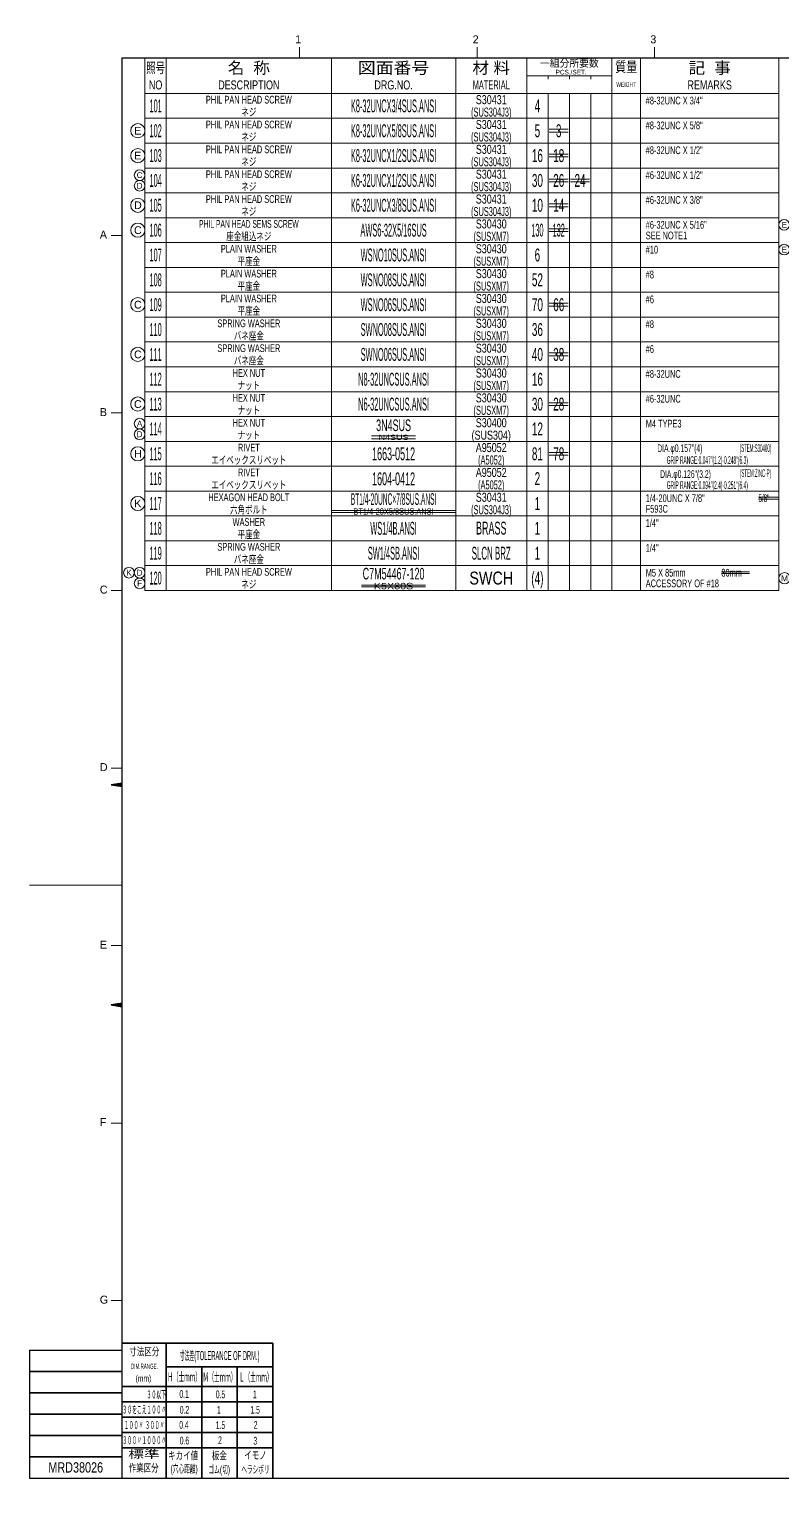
# Model space of a CAD drawing. Header units: millimetres. Extents: x 7 to 587, y 2 to 418.
# Drawn here: x 7 to 219, y 2 to 418 of the extents above; entities that cross this region are included whole.
import ezdxf
from ezdxf.enums import TextEntityAlignment as Align

# ---------------------------------------------------------------- set-up
doc = ezdxf.new("R2010")
doc.units = ezdxf.units.MM
for name, color, linetype in [('GR1_05', 7, 'Continuous'), ('図面枠C7M', 7, 'Continuous'), ('表題、部品表_01', 7, 'Continuous'), ('表題、部品表_02', 7, 'Continuous'), ('表題、部品表_03', 7, 'Continuous')]:
    doc.layers.add(name, color=color, linetype=linetype)
doc.styles.add('HG丸ｺﾞｼｯｸM-PRO', font='')
doc.styles.get('HG丸ｺﾞｼｯｸM-PRO').set_extended_font_data('HG丸ｺﾞｼｯｸM-PRO')

# ---------------------------------------------------------------- blocks, each defined once
blk = doc.blocks.new('BLKF024')
at = {"layer": '図面枠C7M', "color": 3, "linetype": 'Continuous', "lineweight": 35}
for p, q in [((30.067393, 143.236108), (30.09438, 143.263095)), ((30.188706, 143.216), (30.264271, 143.291564)), ((30.310019, 143.195891), (30.434161, 143.320033)), ((30.431331, 143.175782), (30.604052, 143.348503)), ((30.552644, 143.155673), (30.773942, 143.376972)), ((30.673956, 143.135565), (30.943833, 143.405441)), ((30.795269, 143.115456), (31.113723, 143.43391)), ((30.916582, 143.095347), (31.283614, 143.462379)), ((31.037894, 143.075238), (31.453504, 143.490848)), ((31.159207, 143.05513), (31.623395, 143.519317)), ((31.280519, 143.035021), (31.793285, 143.547787)), ((31.401832, 143.014912), (31.963176, 143.576256)), ((31.523145, 142.994803), (32.133066, 143.604725)), ((31.644457, 142.974695), (32.302957, 143.633194)), ((31.76577, 142.954586), (32.472847, 143.661663)), ((31.887082, 142.934477), (32.642738, 143.690132)), ((32.008395, 142.914368), (32.812628, 143.718601)), ((32.129708, 142.894259), (32.982519, 143.747071)), ((32.25102, 142.874151), (33, 143.62313)), ((32.372333, 142.854042), (33, 143.481709)), ((32.493645, 142.833933), (33, 143.340288)), ((32.614958, 142.813824), (33, 143.198866)), ((32.736271, 142.793716), (33, 143.057445)), ((32.857583, 142.773607), (33, 142.916024)), ((32.978896, 142.753498), (33, 142.774602))]:
    blk.add_line(p, q, dxfattribs=at)
blk = doc.blocks.new('BLKF025')
at = {"layer": '図面枠C7M', "color": 3, "linetype": 'Continuous', "lineweight": 35}
for p, q in [((30.067393, 205.236108), (30.09438, 205.263095)), ((30.188706, 205.216), (30.264271, 205.291564)), ((30.310019, 205.195891), (30.434161, 205.320033)), ((30.431331, 205.175782), (30.604052, 205.348503)), ((30.552644, 205.155673), (30.773942, 205.376972)), ((30.673956, 205.135565), (30.943833, 205.405441)), ((30.795269, 205.115456), (31.113723, 205.43391)), ((30.916582, 205.095347), (31.283614, 205.462379)), ((31.037894, 205.075238), (31.453504, 205.490848)), ((31.159207, 205.05513), (31.623395, 205.519317)), ((31.280519, 205.035021), (31.793285, 205.547787)), ((31.401832, 205.014912), (31.963176, 205.576256)), ((31.523145, 204.994803), (32.133066, 205.604725)), ((31.644457, 204.974695), (32.302957, 205.633194)), ((31.76577, 204.954586), (32.472847, 205.661663)), ((31.887082, 204.934477), (32.642738, 205.690132)), ((32.008395, 204.914368), (32.812628, 205.718601)), ((32.129708, 204.894259), (32.982519, 205.747071)), ((32.25102, 204.874151), (33, 205.62313)), ((32.372333, 204.854042), (33, 205.481709)), ((32.493645, 204.833933), (33, 205.340288)), ((32.614958, 204.813824), (33, 205.198866)), ((32.736271, 204.793716), (33, 205.057445)), ((32.857583, 204.773607), (33, 204.916024)), ((32.978896, 204.753498), (33, 204.774602))]:
    blk.add_line(p, q, dxfattribs=at)
blk = doc.blocks.new('BLKF026')
at = {"layer": '図面枠C7M', "color": 4, "linetype": 'Continuous', "lineweight": 13}
for p, q in [((519.749617, 49.41693), (520.269705, 49.937017)), ((519.830546, 49.63928), (520.248506, 50.05724)), ((519.911475, 49.861631), (520.227307, 50.177463)), ((519.992404, 50.083981), (520.206109, 50.297686)), ((520.073333, 50.306331), (520.18491, 50.417909)), ((520.154262, 50.528681), (520.163712, 50.538131)), ((518.157871, 44.996757), (520.693675, 47.532561)), ((518.211969, 45.192276), (520.672477, 47.652784)), ((518.292898, 45.414626), (520.651278, 47.773006)), ((518.299292, 44.996757), (520.714874, 47.412338)), ((518.373827, 45.636976), (520.63008, 47.893229)), ((518.440714, 44.996757), (520.736072, 47.292115)), ((518.454756, 45.859327), (520.608881, 48.013452)), ((518.535684, 46.081677), (520.587682, 48.133675)), ((518.582135, 44.996757), (520.757271, 47.171892)), ((518.616613, 46.304027), (520.566484, 48.253898)), ((518.697542, 46.526377), (520.545285, 48.374121)), ((518.723556, 44.996757), (520.778469, 47.051669)), ((518.778471, 46.748727), (520.524087, 48.494343)), ((518.8594, 46.971078), (520.502888, 48.614566)), ((518.864978, 44.996757), (520.799668, 46.931447)), ((518.940329, 47.193428), (520.48169, 48.734789)), ((519.006399, 44.996757), (520.820866, 46.811224)), ((519.021258, 47.415778), (520.460491, 48.855012)), ((519.102186, 47.638128), (520.439293, 48.975235)), ((519.147821, 44.996757), (520.842065, 46.691001)), ((519.183115, 47.860479), (520.418094, 49.095457)), ((519.264044, 48.082829), (520.396896, 49.21568)), ((519.289242, 44.996757), (520.863263, 46.570778)), ((519.344973, 48.305179), (520.375697, 49.335903)), ((519.425902, 48.527529), (520.354499, 49.456126)), ((519.430663, 44.996757), (520.884462, 46.450555)), ((519.506831, 48.749879), (520.3333, 49.576349)), ((519.572085, 44.996757), (520.90566, 46.330332)), ((519.58776, 48.97223), (520.312102, 49.696572)), ((519.668689, 49.19458), (520.290903, 49.816794)), ((519.713506, 44.996757), (520.926859, 46.21011)), ((519.854927, 44.996757), (520.948057, 46.089887)), ((519.996349, 44.996757), (520.969256, 45.969664)), ((520.13777, 44.996757), (520.990455, 45.849441)), ((520.279191, 44.996757), (521.011653, 45.729218)), ((520.420613, 44.996757), (521.032852, 45.608995)), ((520.562034, 44.996757), (521.05405, 45.488773)), ((520.703455, 44.996757), (521.075249, 45.36855)), ((520.844877, 44.996757), (521.096447, 45.248327)), ((520.986298, 44.996757), (521.117646, 45.128104)), ((521.12772, 44.996757), (521.138844, 45.007881))]:
    blk.add_line(p, q, dxfattribs=at)
blk = doc.blocks.new('BLKF023')
at = {"layer": '図面枠C7M', "color": 4, "linetype": 'Continuous', "lineweight": 13}
for p, q in [((426, 410), (426, 418)), ((83, 413), (83, 410)), ((133, 413), (133, 410)), ((183, 413), (183, 410)), ((233, 413), (233, 410)), ((283, 413), (283, 410)), ((333, 413), (333, 410)), ((383, 413), (383, 410)), ((433, 413), (433, 410)), ((483, 413), (483, 410)), ((533, 413), (533, 410)), ((585, 393), (587, 393)), ((585, 386), (587, 386)), ((585, 379), (587, 379)), ((585, 372), (587, 372)), ((585, 365), (587, 365)), ((30, 360), (33, 360)), ((585, 358), (587, 358)), ((585, 351), (587, 351)), ((585, 344), (587, 344)), ((585, 337), (587, 337)), ((585, 330), (587, 330)), ((585, 323), (587, 323)), ((585, 316), (587, 316)), ((30, 310), (33, 310)), ((585, 309), (587, 309)), ((585, 302), (587, 302)), ((585, 295), (587, 295)), ((585, 288), (587, 288)), ((585, 281), (587, 281)), ((585, 274), (587, 274)), ((585, 267), (587, 267)), ((30, 260), (33, 260)), ((587, 260), (585, 260)), ((585, 253), (587, 253)), ((585, 246), (587, 246)), ((585, 239), (587, 239)), ((585, 232), (587, 232)), ((585, 225), (587, 225)), ((585, 218), (587, 218)), ((30, 210), (33, 210)), ((585, 211), (587, 211)), ((585, 204), (587, 204)), ((585, 197), (587, 197)), ((585, 190), (587, 190)), ((585, 183), (587, 183)), ((7, 177), (33, 177)), ((585, 176), (587, 176)), ((585, 169), (587, 169)), ((30, 160), (33, 160)), ((585, 162), (587, 162)), ((585, 155), (587, 155)), ((585, 143.5), (587, 143.5)), ((585, 138.5), (587, 138.5)), ((30, 110), (33, 110)), ((30, 60), (33, 60))]:
    blk.add_line(p, q, dxfattribs=at)
at = {"layer": '図面枠C7M', "color": 2, "linetype": 'Continuous', "lineweight": 25}
for p, q in [((33, 410), (587, 410)), ((33, 410), (33, 10)), ((587, 410), (587, 10)), ((7, 46), (7, 10)), ((7, 46), (33, 46)), ((7, 10), (587, 10))]:
    blk.add_line(p, q, dxfattribs=at)
at = {"layer": '図面枠C7M', "color": 3, "linetype": 'Continuous', "lineweight": 35}
for p, q in [((33, 205.75), (30, 205.25)), ((30, 205.25), (33, 204.75)), ((33, 143.75), (30, 143.25)), ((30, 143.25), (33, 142.75)), ((587, 111), (585, 111)), ((587, 106), (585, 106)), ((451, 86), (587, 86)), ((451, 86), (451, 10)), ((464, 56), (464, 86)), ((484, 56), (484, 86)), ((567, 56), (567, 86)), ((577, 56), (577, 86)), ((451, 78.5), (587, 78.5)), ((451, 73.5), (587, 73.5)), ((451, 61), (587, 61)), ((451, 56), (587, 56)), ((483, 56), (483, 25)), ((515, 56), (515, 10)), ((467.01, 51.56), (467.01, 46.69)), ((518.14, 45), (520.16, 50.55)), ((521.14, 45), (520.16, 50.55)), ((520.84, 52.4), (521.23, 53.5)), ((522.14, 45), (520.84, 52.4)), ((521.23, 53.5), (523.64, 53.5)), ((525.14, 45), (523.64, 53.5)), ((525.18, 53.5), (524.82, 52.51)), ((526.14, 45), (524.82, 52.51)), ((525.18, 53.5), (527.64, 53.5)), ((529.14, 45), (527.64, 53.5)), ((33, 48), (75.5, 48)), ((45.5, 48), (45.5, 10)), ((75.5, 48), (75.5, 10)), ((451, 46), (515, 46)), ((515, 42), (587, 42)), ((518.14, 45), (521.14, 45)), ((522.14, 45), (525.14, 45)), ((526.14, 45), (529.14, 45)), ((7, 40), (33, 40)), ((45.5, 41.3), (75.5, 41.3)), ((55.5, 41.3), (55.5, 10)), ((65.5, 41.3), (65.5, 10)), ((7, 34), (33, 34)), ((33, 35.8), (75.5, 35.8)), ((451, 36), (515, 36)), ((33, 31.48), (75.5, 31.48)), ((483, 30.5), (515, 30.5)), ((515, 33), (587, 33)), ((7, 28), (33, 28)), ((33, 27.15), (75.5, 27.15)), ((451, 25), (587, 25)), ((7, 22), (33, 22)), ((33, 22.82), (75.5, 22.82)), ((33, 18.5), (75.5, 18.5)), ((7, 16), (33, 16)), ((426, 2), (426, 10))]:
    blk.add_line(p, q, dxfattribs=at)
for name in ['BLKF025', 'BLKF024']:
    blk.add_blockref(name, (0, 0), dxfattribs=at)
at = {"layer": '図面枠C7M', "color": 4, "linetype": 'Continuous', "lineweight": 13}
blk.add_blockref('BLKF026', (0, 0), dxfattribs=at)
at = {"layer": '図面枠C7M', "color": 4, "linetype": 'Continuous', "lineweight": 13, "style": 'HG丸ｺﾞｼｯｸM-PRO'}
for s, height, width, p in [('1', 2.25, 1.003994, (81.79, 413.45)), ('2', 2.25, 1.003994, (131.79, 413.45)), ('3', 2.25, 1.003994, (181.79, 413.45)), ('4', 2.25, 1.003994, (231.79, 413.45)), ('5', 2.25, 1.003994, (281.79, 413.45)), ('6', 2.25, 1.003994, (331.79, 413.45)), ('7', 2.25, 1.003994, (381.79, 413.45)), ('8', 2.25, 1.003994, (431.8, 413.45)), ('9', 2.25, 1.003994, (481.8, 413.45)), ('10', 2.255, 1.003994, (530.4, 413.45)), ('A', 2.25, 1.002405, (26.79, 358.45)), ('B', 2.25, 1.004704, (26.79, 308.45)), ('D', 2.25, 1.002334, (26.79, 208.45)), ('E', 2.25, 1.001589, (26.79, 158.45)), ('F', 2.25, 0.998986, (26.79, 108.45)), ('G', 2.25, 1.003714, (26.79, 58.45))]:
    blk.add_text(s, height=height, dxfattribs=dict(at, width=width)).set_placement(p, align=Align.BOTTOM_LEFT)
at = {"layer": '図面枠C7M', "color": 3, "linetype": 'Continuous', "lineweight": 35, "style": 'HG丸ｺﾞｼｯｸM-PRO', "width": 1.001214}
blk.add_text('C', height=2.25, dxfattribs=at).set_placement((26.79, 258.45), align=Align.BOTTOM_LEFT)
at = {"layer": '図面枠C7M', "color": 4, "linetype": 'Continuous', "lineweight": 13, "style": 'HG丸ｺﾞｼｯｸM-PRO'}
for s, height, width, p in [('記号SYM.', 2.182, 0.69227, (458.03, 58.49)), ('日付 DATE', 2.182, 0.692507, (473.87, 58.58)), ('変更  REVISIONS', 2.5455, 0.887352, (528.85, 58.72)), ('変更者', 2.545, 0.887717, (572, 58.5)), ('承認者', 2.545, 0.887717, (582, 58.5)), ('承認 APPROVED', 2.1818, 0.863151, (465.21, 53.54)), ('調査 CHECKED', 2.182, 0.863174, (496.34, 53.67)), ('寸法差(TOLERANCE OF DRM.)', 2.5455, 0.382528, (60.52, 44.5)), ('DIM.RANGE.', 1.455, 0.522543, (39.35, 41.49)), ('設計 DESIGNED', 2.1818, 0.862613, (465.61, 43.51)), ('製図 DRAWN', 2.182, 0.863099, (493.7, 43.65)), ('Ｈ（士ｍｍ）', 2.545, 0.439786, (50.53, 38.51)), ('Ｍ（士ｍｍ）', 2.545, 0.439786, (60.52, 38.46)), ('Ｌ（士ｍｍ）', 2.545, 0.439786, (70.7, 38.46)), ('名称 TITLE', 2.182, 0.862489, (525.93, 39.77)), ('３０以下', 2.182, 0.44793, (42.7, 33.52)), ('0.1', 2.182, 0.522424, (50.53, 33.67)), ('0.5', 2.182, 0.522424, (60.76, 33.57)), ('1', 2.18, 0.521199, (70.42, 33.57)), ('尺度 SCALE', 2.182, 0.862581, (461.78, 33.49)), ('日付 DATE', 1.818, 0.618255, (489.88, 33.09)), ('３０をこえ１００〃', 2.182, 0.44793, (39.29, 29.27)), ('0.2', 2.182, 0.522424, (50.62, 29.23)), ('1', 2.18, 0.521199, (60.33, 29.23)), ('1.5', 2.182, 0.522424, (70.52, 29.23)), ('１００〃 ３００〃', 2.182, 0.448161, (39.29, 24.93)), ('0.4', 2.182, 0.522424, (50.48, 24.99)), ('1.5', 2.182, 0.522424, (60.76, 24.9)), ('2', 2.18, 0.521199, (70.66, 24.99)), ('質量 WEIGHT', 1.818, 0.618812, (491.46, 27.55)), ('３００〃１０００〃', 2.182, 0.44793, (39.29, 20.64)), ('0.6', 2.182, 0.522424, (50.62, 20.56)), ('2', 2.18, 0.521199, (60.62, 20.65)), ('3', 2.18, 0.521199, (70.56, 20.51)), ('製番 PRD.NO.', 2.182, 0.863299, (464.29, 22.41)), ('図番 DRG.NO.', 2.182, 0.863083, (528.44, 22.73)), ('キカイ値', 2.182, 0.692256, (50.24, 16.33)), ('板金', 2.182, 0.692256, (60.43, 16.33)), ('イモノ', 2.182, 0.692256, (70.61, 16.42))]:
    blk.add_text(s, height=height, dxfattribs=dict(at, width=width)).set_placement(p, align=Align.MIDDLE_CENTER)
at = {"layer": '図面枠C7M', "color": 2, "linetype": 'Continuous', "lineweight": 25, "style": 'HG丸ｺﾞｼｯｸM-PRO', "width": 1.206081}
blk.add_text('森尾電機株式会社', height=4, dxfattribs=at).set_placement((558.72, 51.43), align=Align.MIDDLE_CENTER)
at = {"layer": '図面枠C7M', "color": 4, "linetype": 'Continuous', "lineweight": 13, "style": 'HG丸ｺﾞｼｯｸM-PRO'}
for s, height, width, p in [('寸法区分', 2.182, 0.692256, (39.31, 43.9)), ('(mm)', 1.818, 0.619256, (39.07, 36.64)), ('標準', 2.182, 1.489301, (39.21, 15)), ('作業区分', 2.182, 0.692256, (39.12, 11.1)), ('(穴心距離)', 2.182, 0.521231, (50.53, 10.86)), ('ゴム(切)', 2.182, 0.521232, (60.43, 10.67)), ('ヘラシボリ', 2.182, 0.521228, (70.61, 10.67))]:
    blk.add_text(s, height=height, dxfattribs=dict(at, width=width)).set_placement(p, align=Align.BOTTOM_CENTER)
at = {"layer": '図面枠C7M', "color": 3, "linetype": 'Continuous', "lineweight": 35, "style": 'HG丸ｺﾞｼｯｸM-PRO', "width": 0.652197}
blk.add_text('MORIO DENKI CO., LTD.', height=2.9091, dxfattribs=at).set_placement((559.38, 45.36), align=Align.MIDDLE_CENTER)
blk = doc.blocks.new('BLKF115')
at = {"layer": '表題、部品表_02', "color": 4, "linetype": 'Continuous', "lineweight": 13}
for p, q in [((39.5, 365), (39.5, 358)), ((39.5, 365), (218, 365)), ((45.5, 365), (45.5, 358)), ((92, 365), (92, 358)), ((127, 365), (127, 358)), ((147, 365), (147, 358)), ((153, 365), (153, 358)), ((159, 365), (159, 358)), ((165, 358), (165, 365)), ((171, 365), (171, 358)), ((179, 365), (179, 358)), ((218, 365), (218, 358)), ((39.5, 358), (218, 358))]:
    blk.add_line(p, q, dxfattribs=at)
blk = doc.blocks.new('BLKF117')
at = {"layer": '表題、部品表_02', "color": 4, "linetype": 'Continuous', "lineweight": 13}
for p, q in [((39.5, 358), (39.5, 351)), ((39.5, 358), (218, 358)), ((45.5, 358), (45.5, 351)), ((92, 358), (92, 351)), ((127, 358), (127, 351)), ((147, 358), (147, 351)), ((153, 358), (153, 351)), ((159, 358), (159, 351)), ((165, 351), (165, 358)), ((171, 358), (171, 351)), ((179, 358), (179, 351)), ((218, 358), (218, 351)), ((39.5, 351), (218, 351))]:
    blk.add_line(p, q, dxfattribs=at)
blk = doc.blocks.new('BLKF120')
at = {"layer": '表題、部品表_02', "color": 4, "linetype": 'Continuous', "lineweight": 13}
for p, q in [((39.5, 344), (39.5, 337)), ((39.5, 344), (218, 344)), ((45.5, 344), (45.5, 337)), ((92, 344), (92, 337)), ((127, 344), (127, 337)), ((147, 344), (147, 337)), ((153, 344), (153, 337)), ((159, 344), (159, 337)), ((165, 337), (165, 344)), ((171, 344), (171, 337)), ((179, 344), (179, 337)), ((218, 344), (218, 337)), ((39.5, 337), (218, 337))]:
    blk.add_line(p, q, dxfattribs=at)
blk = doc.blocks.new('BLKF122')
at = {"layer": '表題、部品表_02', "color": 4, "linetype": 'Continuous', "lineweight": 13}
for p, q in [((39.5, 337), (39.5, 330)), ((39.5, 337), (218, 337)), ((45.5, 337), (45.5, 330)), ((92, 337), (92, 330)), ((127, 337), (127, 330)), ((147, 337), (147, 330)), ((153, 337), (153, 330)), ((159, 337), (159, 330)), ((165, 330), (165, 337)), ((171, 337), (171, 330)), ((179, 337), (179, 330)), ((218, 337), (218, 330)), ((39.5, 330), (218, 330))]:
    blk.add_line(p, q, dxfattribs=at)
blk = doc.blocks.new('BLKF123')
at = {"layer": '表題、部品表_02', "color": 4, "linetype": 'Continuous', "lineweight": 13}
for p, q in [((39.5, 351), (39.5, 344)), ((39.5, 351), (218, 351)), ((45.5, 351), (45.5, 344)), ((92, 351), (92, 344)), ((127, 351), (127, 344)), ((147, 351), (147, 344)), ((153, 351), (153, 344)), ((159, 351), (159, 344)), ((165, 344), (165, 351)), ((171, 351), (171, 344)), ((179, 351), (179, 344)), ((218, 351), (218, 344)), ((39.5, 344), (218, 344))]:
    blk.add_line(p, q, dxfattribs=at)
blk = doc.blocks.new('BLKF125')
at = {"layer": '表題、部品表_02', "color": 4, "linetype": 'Continuous', "lineweight": 13}
for p, q in [((39.5, 386), (39.5, 379)), ((39.5, 386), (218, 386)), ((45.5, 386), (45.5, 379)), ((92, 386), (92, 379)), ((127, 386), (127, 379)), ((147, 386), (147, 379)), ((153, 386), (153, 379)), ((159, 386), (159, 379)), ((165, 379), (165, 386)), ((171, 386), (171, 379)), ((179, 386), (179, 379)), ((218, 386), (218, 379)), ((39.5, 379), (218, 379))]:
    blk.add_line(p, q, dxfattribs=at)
blk = doc.blocks.new('BLKF127')
at = {"layer": '表題、部品表_02', "color": 4, "linetype": 'Continuous', "lineweight": 13}
for p, q in [((39.5, 400), (39.5, 393)), ((39.5, 400), (218, 400)), ((45.5, 400), (45.5, 393)), ((92, 400), (92, 393)), ((127, 400), (127, 393)), ((147, 400), (147, 393)), ((153, 400), (153, 393)), ((159, 400), (159, 393)), ((165, 393), (165, 400)), ((171, 400), (171, 393)), ((179, 400), (179, 393)), ((218, 400), (218, 393)), ((39.5, 393), (218, 393))]:
    blk.add_line(p, q, dxfattribs=at)
blk = doc.blocks.new('BLKF129')
at = {"layer": '表題、部品表_02', "color": 4, "linetype": 'Continuous', "lineweight": 13}
for p, q in [((39.5, 379), (39.5, 372)), ((39.5, 379), (218, 379)), ((45.5, 379), (45.5, 372)), ((92, 379), (92, 372)), ((127, 379), (127, 372)), ((147, 379), (147, 372)), ((153, 379), (153, 372)), ((159, 379), (159, 372)), ((165, 372), (165, 379)), ((171, 379), (171, 372)), ((179, 379), (179, 372)), ((218, 379), (218, 372)), ((39.5, 372), (218, 372))]:
    blk.add_line(p, q, dxfattribs=at)
blk = doc.blocks.new('BLKF131')
at = {"layer": '表題、部品表_02', "color": 4, "linetype": 'Continuous', "lineweight": 13}
for p, q in [((39.5, 393), (39.5, 386)), ((39.5, 393), (218, 393)), ((45.5, 393), (45.5, 386)), ((92, 393), (92, 386)), ((127, 393), (127, 386)), ((147, 393), (147, 386)), ((153, 393), (153, 386)), ((159, 393), (159, 386)), ((165, 386), (165, 393)), ((171, 393), (171, 386)), ((179, 393), (179, 386)), ((218, 393), (218, 386)), ((39.5, 386), (218, 386))]:
    blk.add_line(p, q, dxfattribs=at)
blk = doc.blocks.new('BLKF133')
at = {"layer": '表題、部品表_02', "color": 4, "linetype": 'Continuous', "lineweight": 13}
for p, q in [((39.5, 372), (39.5, 365)), ((39.5, 372), (218, 372)), ((45.5, 372), (45.5, 365)), ((92, 372), (92, 365)), ((127, 372), (127, 365)), ((147, 372), (147, 365)), ((153, 372), (153, 365)), ((159, 372), (159, 365)), ((165, 365), (165, 372)), ((171, 372), (171, 365)), ((179, 372), (179, 365)), ((218, 372), (218, 365)), ((39.5, 365), (218, 365))]:
    blk.add_line(p, q, dxfattribs=at)
blk = doc.blocks.new('BLKF135')
at = {"layer": '表題、部品表_02', "color": 4, "linetype": 'Continuous', "lineweight": 13}
for p, q in [((39.5, 316), (39.5, 309)), ((39.5, 316), (218, 316)), ((45.5, 316), (45.5, 309)), ((92, 316), (92, 309)), ((127, 316), (127, 309)), ((147, 316), (147, 309)), ((153, 316), (153, 309)), ((159, 316), (159, 309)), ((165, 309), (165, 316)), ((171, 316), (171, 309)), ((179, 316), (179, 309)), ((218, 316), (218, 309)), ((39.5, 309), (218, 309))]:
    blk.add_line(p, q, dxfattribs=at)
blk = doc.blocks.new('BLKF137')
at = {"layer": '表題、部品表_02', "color": 4, "linetype": 'Continuous', "lineweight": 13}
for p, q in [((39.5, 330), (39.5, 323)), ((39.5, 330), (218, 330)), ((45.5, 330), (45.5, 323)), ((92, 330), (92, 323)), ((127, 330), (127, 323)), ((147, 330), (147, 323)), ((153, 330), (153, 323)), ((159, 330), (159, 323)), ((165, 323), (165, 330)), ((171, 330), (171, 323)), ((179, 330), (179, 323)), ((218, 330), (218, 323)), ((39.5, 323), (218, 323))]:
    blk.add_line(p, q, dxfattribs=at)
blk = doc.blocks.new('BLKF139')
at = {"layer": '表題、部品表_02', "color": 4, "linetype": 'Continuous', "lineweight": 13}
for p, q in [((39.5, 309), (39.5, 302)), ((39.5, 309), (218, 309)), ((45.5, 309), (45.5, 302)), ((92, 309), (92, 302)), ((127, 309), (127, 302)), ((147, 309), (147, 302)), ((153, 309), (153, 302)), ((159, 309), (159, 302)), ((165, 302), (165, 309)), ((171, 309), (171, 302)), ((179, 309), (179, 302)), ((218, 309), (218, 302)), ((39.5, 302), (218, 302))]:
    blk.add_line(p, q, dxfattribs=at)
blk = doc.blocks.new('BLKF141')
at = {"layer": '表題、部品表_02', "color": 4, "linetype": 'Continuous', "lineweight": 13}
for p, q in [((39.5, 323), (39.5, 316)), ((39.5, 323), (218, 323)), ((45.5, 323), (45.5, 316)), ((92, 323), (92, 316)), ((127, 323), (127, 316)), ((147, 323), (147, 316)), ((153, 323), (153, 316)), ((159, 323), (159, 316)), ((165, 316), (165, 323)), ((171, 323), (171, 316)), ((179, 323), (179, 316)), ((218, 323), (218, 316)), ((39.5, 316), (218, 316))]:
    blk.add_line(p, q, dxfattribs=at)
blk = doc.blocks.new('BLKF143')
at = {"layer": '表題、部品表_02', "color": 4, "linetype": 'Continuous', "lineweight": 13}
for p, q in [((39.5, 302), (39.5, 295)), ((39.5, 302), (218, 302)), ((45.5, 302), (45.5, 295)), ((92, 302), (92, 295)), ((127, 302), (127, 295)), ((147, 302), (147, 295)), ((153, 302), (153, 295)), ((159, 302), (159, 295)), ((165, 295), (165, 302)), ((171, 302), (171, 295)), ((179, 302), (179, 295)), ((218, 302), (218, 295)), ((39.5, 295), (218, 295))]:
    blk.add_line(p, q, dxfattribs=at)
blk = doc.blocks.new('BLKF146')
at = {"layer": '表題、部品表_01', "color": 4, "linetype": 'Continuous', "lineweight": 13}
for p, q in [((39.5, 410), (39.5, 400)), ((39.5, 410), (218, 410)), ((45.5, 410), (45.5, 400)), ((92, 410), (92, 400)), ((127, 410), (127, 400)), ((147, 410), (147, 400)), ((171, 410), (171, 400)), ((179, 410), (179, 400)), ((218, 410), (218, 400)), ((147, 405), (171, 405)), ((153, 404), (153, 405)), ((159, 405), (159, 404)), ((165, 405), (165, 404)), ((39.5, 400), (218, 400))]:
    blk.add_line(p, q, dxfattribs=at)
at = {"layer": '表題、部品表_01', "color": 3, "linetype": 'Continuous', "lineweight": 35, "style": 'HG丸ｺﾞｼｯｸM-PRO'}
for s, height, width, p in [('照号', 2.909, 0.651535, (42.5, 407.2)), ('名  称', 3.273, 1.042426, (68.75, 407.2)), ('図面番号', 3.273, 1.127518, (109.5, 407.2)), ('材 料', 3.273, 1.042439, (137, 407.2)), ('一組分所要数', 2.036, 0.966638, (159, 408.5)), ('質量', 2.909, 0.781842, (175, 407.5)), ('記  事', 3.273, 1.042426, (198.5, 407.2)), ('NO', 2.545, 0.740841, (42.5, 402.4)), ('DESCRIPTION', 2.5455, 0.741365, (68.75, 402.4)), ('DRG.NO.', 2.545, 0.741189, (109.5, 402.4)), ('MATERIAL', 2.545, 0.594756, (137, 402.4)), ('PCS./SET.', 1.309, 0.862935, (159.5, 406)), ('REMARKS', 2.545, 0.742803, (198.5, 402.4)), ('WEIGHT', 1.309, 0.635507, (175, 402.5))]:
    blk.add_text(s, height=height, dxfattribs=dict(at, width=width)).set_placement(p, align=Align.MIDDLE_CENTER)
blk = doc.blocks.new('BLKF145')
at = {"layer": '表題、部品表_01', "color": 3, "linetype": 'Continuous', "lineweight": 13}
blk.add_blockref('BLKF146', (0, 0), dxfattribs=at)
blk = doc.blocks.new('BLKF147')
at = {"layer": '表題、部品表_02', "color": 4, "linetype": 'Continuous', "lineweight": 13}
for p, q in [((39.5, 295), (39.5, 288)), ((39.5, 295), (218, 295)), ((45.5, 295), (45.5, 288)), ((92, 295), (92, 288)), ((127, 295), (127, 288)), ((147, 295), (147, 288)), ((153, 295), (153, 288)), ((159, 295), (159, 288)), ((165, 288), (165, 295)), ((171, 295), (171, 288)), ((179, 295), (179, 288)), ((218, 295), (218, 288)), ((39.5, 288), (218, 288))]:
    blk.add_line(p, q, dxfattribs=at)
blk = doc.blocks.new('BLKF149')
at = {"layer": '表題、部品表_02', "color": 4, "linetype": 'Continuous', "lineweight": 13}
for p, q in [((39.5, 288), (39.5, 281)), ((39.5, 288), (218, 288)), ((45.5, 288), (45.5, 281)), ((92, 288), (92, 281)), ((127, 288), (127, 281)), ((147, 288), (147, 281)), ((153, 288), (153, 281)), ((159, 288), (159, 281)), ((165, 281), (165, 288)), ((171, 288), (171, 281)), ((179, 288), (179, 281)), ((218, 288), (218, 281)), ((39.5, 281), (218, 281))]:
    blk.add_line(p, q, dxfattribs=at)
blk = doc.blocks.new('BLKF151')
at = {"layer": '表題、部品表_02', "color": 4, "linetype": 'Continuous', "lineweight": 13}
for p, q in [((39.5, 281), (39.5, 274)), ((39.5, 281), (218, 281)), ((45.5, 281), (45.5, 274)), ((92, 281), (92, 274)), ((127, 281), (127, 274)), ((147, 281), (147, 274)), ((153, 281), (153, 274)), ((159, 281), (159, 274)), ((165, 274), (165, 281)), ((171, 281), (171, 274)), ((179, 281), (179, 274)), ((218, 281), (218, 274)), ((39.5, 274), (218, 274))]:
    blk.add_line(p, q, dxfattribs=at)
blk = doc.blocks.new('BLKF157')
at = {"layer": '表題、部品表_02', "color": 4, "linetype": 'Continuous', "lineweight": 13}
for p, q in [((39.5, 274), (39.5, 267)), ((39.5, 274), (218, 274)), ((45.5, 274), (45.5, 267)), ((92, 274), (92, 267)), ((127, 274), (127, 267)), ((147, 274), (147, 267)), ((153, 274), (153, 267)), ((159, 274), (159, 267)), ((165, 267), (165, 274)), ((171, 274), (171, 267)), ((179, 274), (179, 267)), ((218, 274), (218, 267)), ((39.5, 267), (218, 267))]:
    blk.add_line(p, q, dxfattribs=at)
blk = doc.blocks.new('BLKF199')
at = {"layer": 'GR1_05', "color": 4, "linetype": 'Continuous', "lineweight": 13}
blk.add_circle((37.5, 361.5), 2, dxfattribs=at)
at = {"layer": 'GR1_05', "color": 4, "linetype": 'Continuous', "lineweight": 13, "style": 'HG丸ｺﾞｼｯｸM-PRO', "width": 1.042931}
blk.add_text('C', height=2.18, dxfattribs=at).set_placement((37.5, 361.5), align=Align.MIDDLE_CENTER)
blk = doc.blocks.new('BLKF200')
at = {"layer": 'GR1_05', "color": 4, "linetype": 'Continuous', "lineweight": 13}
blk.add_circle((37.5, 340.5), 2, dxfattribs=at)
at = {"layer": 'GR1_05', "color": 4, "linetype": 'Continuous', "lineweight": 13, "style": 'HG丸ｺﾞｼｯｸM-PRO', "width": 1.042931}
blk.add_text('C', height=2.18, dxfattribs=at).set_placement((37.5, 340.5), align=Align.MIDDLE_CENTER)
blk = doc.blocks.new('BLKF201')
at = {"layer": 'GR1_05', "color": 4, "linetype": 'Continuous', "lineweight": 13}
blk.add_circle((37.5, 312.5), 2, dxfattribs=at)
at = {"layer": 'GR1_05', "color": 4, "linetype": 'Continuous', "lineweight": 13, "style": 'HG丸ｺﾞｼｯｸM-PRO', "width": 1.042931}
blk.add_text('C', height=2.18, dxfattribs=at).set_placement((37.5, 312.5), align=Align.MIDDLE_CENTER)
blk = doc.blocks.new('BLKF202')
at = {"layer": 'GR1_05', "color": 4, "linetype": 'Continuous', "lineweight": 13}
blk.add_circle((37.5, 326.5), 2, dxfattribs=at)
at = {"layer": 'GR1_05', "color": 4, "linetype": 'Continuous', "lineweight": 13, "style": 'HG丸ｺﾞｼｯｸM-PRO', "width": 1.042931}
blk.add_text('C', height=2.18, dxfattribs=at).set_placement((37.5, 326.5), align=Align.MIDDLE_CENTER)
blk = doc.blocks.new('BLKF203')
at = {"layer": 'GR1_05', "color": 4, "linetype": 'Continuous', "lineweight": 13}
blk.add_circle((37.5, 368.5), 2, dxfattribs=at)
at = {"layer": 'GR1_05', "color": 4, "linetype": 'Continuous', "lineweight": 13, "style": 'HG丸ｺﾞｼｯｸM-PRO', "width": 1.042833}
blk.add_text('D', height=2.18, dxfattribs=at).set_placement((37.5, 368.5), align=Align.MIDDLE_CENTER)
blk = doc.blocks.new('BLKF206')
at = {"layer": 'GR1_05', "color": 4, "linetype": 'Continuous', "lineweight": 13}
blk.add_circle((38, 377), 1.5, dxfattribs=at)
at = {"layer": 'GR1_05', "color": 4, "linetype": 'Continuous', "lineweight": 13, "style": 'HG丸ｺﾞｼｯｸM-PRO', "width": 1.042931}
blk.add_text('C', height=1.64, dxfattribs=at).set_placement((38, 377), align=Align.MIDDLE_CENTER)
blk = doc.blocks.new('BLKF207')
at = {"layer": 'GR1_05', "color": 4, "linetype": 'Continuous', "lineweight": 13}
blk.add_circle((38, 374), 1.5, dxfattribs=at)
at = {"layer": 'GR1_05', "color": 4, "linetype": 'Continuous', "lineweight": 13, "style": 'HG丸ｺﾞｼｯｸM-PRO', "width": 1.042833}
blk.add_text('D', height=1.64, dxfattribs=at).set_placement((38, 374), align=Align.MIDDLE_CENTER)
blk = doc.blocks.new('BLKF208')
at = {"layer": '表題、部品表_02', "color": 4, "linetype": 'Continuous', "lineweight": 13}
for p, q in [((39.5, 267), (39.5, 260)), ((39.5, 267), (218, 267)), ((45.5, 267), (45.5, 260)), ((92, 267), (92, 260)), ((127, 267), (127, 260)), ((147, 267), (147, 260)), ((153, 267), (153, 260)), ((159, 267), (159, 260)), ((165, 260), (165, 267)), ((171, 267), (171, 260)), ((179, 267), (179, 260)), ((218, 267), (218, 260)), ((39.5, 260), (218, 260))]:
    blk.add_line(p, q, dxfattribs=at)
blk = doc.blocks.new('BLKF210')
at = {"layer": 'GR1_05', "color": 4, "linetype": 'Continuous', "lineweight": 13}
blk.add_circle((38, 307), 1.5, dxfattribs=at)
at = {"layer": 'GR1_05', "color": 4, "linetype": 'Continuous', "lineweight": 13, "style": 'HG丸ｺﾞｼｯｸM-PRO', "width": 1.042301}
blk.add_text('A', height=1.64, dxfattribs=at).set_placement((38, 307), align=Align.MIDDLE_CENTER)
blk = doc.blocks.new('BLKF211')
at = {"layer": 'GR1_05', "color": 4, "linetype": 'Continuous', "lineweight": 13}
blk.add_circle((38, 304), 1.5, dxfattribs=at)
at = {"layer": 'GR1_05', "color": 4, "linetype": 'Continuous', "lineweight": 13, "style": 'HG丸ｺﾞｼｯｸM-PRO', "width": 1.042833}
blk.add_text('D', height=1.64, dxfattribs=at).set_placement((38, 304), align=Align.MIDDLE_CENTER)
blk = doc.blocks.new('BLKF217')
at = {"layer": 'GR1_05', "color": 4, "linetype": 'Continuous', "lineweight": 13}
blk.add_circle((219.5, 363), 1.5, dxfattribs=at)
at = {"layer": 'GR1_05', "color": 4, "linetype": 'Continuous', "lineweight": 13, "style": 'HG丸ｺﾞｼｯｸM-PRO', "width": 1.04259}
blk.add_text('E', height=1.64, dxfattribs=at).set_placement((219.5, 363), align=Align.MIDDLE_CENTER)
blk = doc.blocks.new('BLKF218')
at = {"layer": 'GR1_05', "color": 4, "linetype": 'Continuous', "lineweight": 13}
blk.add_circle((219.5, 356), 1.5, dxfattribs=at)
at = {"layer": 'GR1_05', "color": 4, "linetype": 'Continuous', "lineweight": 13, "style": 'HG丸ｺﾞｼｯｸM-PRO', "width": 1.04259}
blk.add_text('E', height=1.64, dxfattribs=at).set_placement((219.5, 356), align=Align.MIDDLE_CENTER)
blk = doc.blocks.new('BLKF219')
at = {"layer": 'GR1_05', "color": 4, "linetype": 'Continuous', "lineweight": 13}
blk.add_circle((37.5, 389.5), 2, dxfattribs=at)
at = {"layer": 'GR1_05', "color": 4, "linetype": 'Continuous', "lineweight": 13, "style": 'HG丸ｺﾞｼｯｸM-PRO', "width": 1.04259}
blk.add_text('E', height=2.18, dxfattribs=at).set_placement((37.5, 389.5), align=Align.MIDDLE_CENTER)
blk = doc.blocks.new('BLKF220')
at = {"layer": 'GR1_05', "color": 4, "linetype": 'Continuous', "lineweight": 13}
blk.add_circle((37.5, 382.5), 2, dxfattribs=at)
at = {"layer": 'GR1_05', "color": 4, "linetype": 'Continuous', "lineweight": 13, "style": 'HG丸ｺﾞｼｯｸM-PRO', "width": 1.04259}
blk.add_text('E', height=2.18, dxfattribs=at).set_placement((37.5, 382.5), align=Align.MIDDLE_CENTER)
blk = doc.blocks.new('BLKF225')
at = {"layer": 'GR1_05', "color": 4, "linetype": 'Continuous', "lineweight": 13}
blk.add_circle((38, 265), 1.5, dxfattribs=at)
at = {"layer": 'GR1_05', "color": 4, "linetype": 'Continuous', "lineweight": 13, "style": 'HG丸ｺﾞｼｯｸM-PRO', "width": 1.042833}
blk.add_text('D', height=1.64, dxfattribs=at).set_placement((38, 265), align=Align.MIDDLE_CENTER)
blk = doc.blocks.new('BLKF226')
at = {"layer": 'GR1_05', "color": 4, "linetype": 'Continuous', "lineweight": 13}
blk.add_circle((38, 262), 1.5, dxfattribs=at)
at = {"layer": 'GR1_05', "color": 4, "linetype": 'Continuous', "lineweight": 13, "style": 'HG丸ｺﾞｼｯｸM-PRO', "width": 1.042153}
blk.add_text('F', height=1.64, dxfattribs=at).set_placement((38, 262), align=Align.MIDDLE_CENTER)
blk = doc.blocks.new('BLKF238')
at = {"layer": 'GR1_05', "color": 4, "linetype": 'Continuous', "lineweight": 13}
blk.add_circle((37.5, 298.5), 2, dxfattribs=at)
at = {"layer": 'GR1_05', "color": 4, "linetype": 'Continuous', "lineweight": 13, "style": 'HG丸ｺﾞｼｯｸM-PRO', "width": 1.042153}
blk.add_text('H', height=2.18, dxfattribs=at).set_placement((37.5, 298.5), align=Align.MIDDLE_CENTER)
blk = doc.blocks.new('BLKF287')
at = {"layer": 'GR1_05', "color": 4, "linetype": 'Continuous', "lineweight": 13}
blk.add_circle((35, 265), 1.5, dxfattribs=at)
at = {"layer": 'GR1_05', "color": 4, "linetype": 'Continuous', "lineweight": 13, "style": 'HG丸ｺﾞｼｯｸM-PRO', "width": 1.042301}
blk.add_text('K', height=1.64, dxfattribs=at).set_placement((35, 265), align=Align.MIDDLE_CENTER)
blk = doc.blocks.new('BLKF288')
at = {"layer": 'GR1_05', "color": 4, "linetype": 'Continuous', "lineweight": 13}
blk.add_circle((37.5, 284.5), 2, dxfattribs=at)
at = {"layer": 'GR1_05', "color": 4, "linetype": 'Continuous', "lineweight": 13, "style": 'HG丸ｺﾞｼｯｸM-PRO', "width": 1.042301}
blk.add_text('K', height=2.18, dxfattribs=at).set_placement((37.5, 284.5), align=Align.MIDDLE_CENTER)
blk = doc.blocks.new('BLKF294')
at = {"layer": 'GR1_05', "color": 4, "linetype": 'Continuous', "lineweight": 13}
blk.add_circle((219.59, 263.43), 1.6, dxfattribs=at)
at = {"layer": 'GR1_05', "color": 4, "linetype": 'Continuous', "lineweight": 13, "style": 'HG丸ｺﾞｼｯｸM-PRO', "width": 1.042416}
blk.add_text('M', height=1.75, dxfattribs=at).set_placement((219.59, 263.43), align=Align.MIDDLE_CENTER)

msp = doc.modelspace()

# ---------------------------------------------------------------- linework, layer by layer
at = {"layer": 'GR1_05', "color": 4, "linetype": 'Continuous', "lineweight": 13}
for p, q in [((153.3, 389.9), (158.7, 389.9)), ((153.3, 389.1), (158.7, 389.1)), ((153.3, 382.9), (158.7, 382.9)), ((153.3, 382.1), (158.7, 382.1)), ((153.3, 375.9), (158.7, 375.9)), ((153.3, 375.1), (158.7, 375.1)), ((159.3, 375.9), (164.7, 375.9)), ((159.3, 375.1), (164.7, 375.1)), ((153.3, 368.9), (158.7, 368.9)), ((153.3, 368.1), (158.7, 368.1)), ((153.3, 361.9), (158.7, 361.9)), ((153.3, 361.1), (158.7, 361.1)), ((153.3, 340.9), (158.7, 340.9)), ((153.3, 340.1), (158.7, 340.1)), ((153.3, 326.9), (158.7, 326.9)), ((153.3, 326.1), (158.7, 326.1)), ((153.3, 312.9), (158.7, 312.9)), ((153.3, 312.1), (158.7, 312.1)), ((103.3, 303.53), (115.7, 303.53)), ((103.3, 302.73), (115.7, 302.73)), ((153.3, 298.9), (158.7, 298.9)), ((153.3, 298.1), (158.7, 298.1)), ((212.25, 286.25), (217.77, 286.25)), ((212.25, 285.75), (217.77, 285.75)), ((92, 282.5), (127, 282.5)), ((92, 282), (127, 282)), ((201.8, 265.25), (209.72, 265.25)), ((201.8, 264.75), (209.72, 264.75)), ((100.5, 261.49), (118.5, 261.49)), ((100.5, 260.99), (118.5, 260.99))]:
    msp.add_line(p, q, dxfattribs=at)

# ---------------------------------------------------------------- block references
for name in ['BLKF219', 'BLKF220', 'BLKF206', 'BLKF207', 'BLKF203', 'BLKF199', 'BLKF217', 'BLKF218', 'BLKF200', 'BLKF202', 'BLKF201', 'BLKF210', 'BLKF211', 'BLKF238', 'BLKF288', 'BLKF287', 'BLKF225', 'BLKF226', 'BLKF294']:
    msp.add_blockref(name, (0, 0), dxfattribs=at)
at = {"layer": '図面枠C7M', "color": 4, "linetype": 'Continuous', "lineweight": 13}
msp.add_blockref('BLKF023', (0, 0), dxfattribs=at)
at = {"layer": '表題、部品表_01', "color": 3, "linetype": 'Continuous', "lineweight": 13}
msp.add_blockref('BLKF145', (0, 0), dxfattribs=at)
at = {"layer": '表題、部品表_02', "color": 4, "linetype": 'Continuous', "lineweight": 13}
for name in ['BLKF127', 'BLKF131', 'BLKF125', 'BLKF129', 'BLKF133', 'BLKF115', 'BLKF117', 'BLKF123', 'BLKF120', 'BLKF122', 'BLKF137', 'BLKF141', 'BLKF135', 'BLKF139', 'BLKF143', 'BLKF147', 'BLKF149', 'BLKF151', 'BLKF157', 'BLKF208']:
    msp.add_blockref(name, (0, 0), dxfattribs=at)

# ---------------------------------------------------------------- texts
at = {"layer": 'GR1_05', "color": 3, "linetype": 'Continuous', "lineweight": 35, "style": 'HG丸ｺﾞｼｯｸM-PRO'}
for s, height, width, p in [('3', 3.64, 0.576062, (156, 389.5)), ('18', 3.636, 0.576062, (156, 382.5)), ('26', 3.636, 0.576062, (156, 375.5)), ('24', 3.636, 0.576062, (162, 375.5)), ('14', 3.636, 0.576062, (156, 368.5)), ('132', 3.636, 0.389528, (156, 361.5)), ('66', 3.636, 0.576062, (156, 340.5)), ('38', 3.636, 0.576062, (156, 326.5)), ('28', 3.636, 0.576062, (156, 312.5)), ('N4SUS', 1.455, 1.303445, (109.5, 303.13)), ('78', 3.636, 0.576062, (156, 298.5)), ('BT1/4-20X5/8SUS.ANSI', 1.8182, 0.749994, (109.5, 282.25)), ('K5X80S', 1.818, 1.245956, (109.5, 261.24))]:
    msp.add_text(s, height=height, dxfattribs=dict(at, width=width)).set_placement(p, align=Align.MIDDLE_CENTER)
for s, width, p in [('5/8"', 0.481171, (212.25, 286)), ('80mm', 0.691787, (201.8, 265))]:
    msp.add_text(s, height=2.182, dxfattribs=dict(at, width=width)).set_placement(p, align=Align.MIDDLE_LEFT)
at = {"layer": '図面枠C7M', "color": 3, "linetype": 'Continuous', "lineweight": 35, "style": 'HG丸ｺﾞｼｯｸM-PRO', "width": 0.783793}
msp.add_text('MRD38026', height=2.909, dxfattribs=at).set_placement((20, 13), align=Align.MIDDLE_CENTER)
at = {"layer": '表題、部品表_03', "color": 3, "linetype": 'Continuous', "lineweight": 35, "style": 'HG丸ｺﾞｼｯｸM-PRO'}
for s, height, width, p in [('PHIL PAN HEAD SCREW', 2.1818, 0.691725, (68.75, 398.25)), ('S30431', 2.545, 0.740904, (137, 398.25)), ('101', 3.636, 0.389528, (42.5, 396.5)), ('ネジ', 2.182, 0.692256, (68.75, 394.75)), ('K8-32UNCX3/4SUS.ANSI', 3.6364, 0.374423, (109.5, 396.5)), ('(SUS304J3)', 2.545, 0.593559, (137, 394.75)), ('4', 3.64, 0.576062, (150, 396.5)), ('102', 3.636, 0.389528, (42.5, 389.5)), ('PHIL PAN HEAD SCREW', 2.1818, 0.691725, (68.75, 391.25)), ('K8-32UNCX5/8SUS.ANSI', 3.6364, 0.374423, (109.5, 389.5)), ('S30431', 2.545, 0.740904, (137, 391.25)), ('5', 3.64, 0.576062, (150, 389.5)), ('ネジ', 2.182, 0.692256, (68.75, 387.75)), ('(SUS304J3)', 2.545, 0.593559, (137, 387.75)), ('103', 3.636, 0.389528, (42.5, 382.5)), ('PHIL PAN HEAD SCREW', 2.1818, 0.691725, (68.75, 384.25)), ('K8-32UNCX1/2SUS.ANSI', 3.6364, 0.374423, (109.5, 382.5)), ('S30431', 2.545, 0.740904, (137, 384.25)), ('16', 3.636, 0.576062, (150, 382.5)), ('ネジ', 2.182, 0.692256, (68.75, 380.75)), ('(SUS304J3)', 2.545, 0.593559, (137, 380.75)), ('S30431', 2.545, 0.740904, (137, 377.25)), ('104', 3.636, 0.389528, (42.5, 375.5)), ('PHIL PAN HEAD SCREW', 2.1818, 0.691725, (68.75, 377.25)), ('ネジ', 2.182, 0.692256, (68.75, 373.75)), ('K6-32UNCX1/2SUS.ANSI', 3.6364, 0.374423, (109.5, 375.5)), ('(SUS304J3)', 2.545, 0.593559, (137, 373.75)), ('30', 3.636, 0.576062, (150, 375.5)), ('105', 3.636, 0.389528, (42.5, 368.5)), ('PHIL PAN HEAD SCREW', 2.1818, 0.691725, (68.75, 370.25)), ('K6-32UNCX3/8SUS.ANSI', 3.6364, 0.374423, (109.5, 368.5)), ('S30431', 2.545, 0.740904, (137, 370.25)), ('10', 3.636, 0.576062, (150, 368.5)), ('ネジ', 2.182, 0.692256, (68.75, 366.75)), ('(SUS304J3)', 2.545, 0.593559, (137, 366.75)), ('106', 3.636, 0.389528, (42.5, 361.5)), ('PHIL PAN HEAD SEMS SCREW', 2.1818, 0.522463, (68.75, 363.25)), ('AWS6-32X5/16SUS', 3.6364, 0.415364, (109.5, 361.5)), ('S30430', 2.545, 0.740904, (137, 363.25)), ('130', 3.636, 0.389528, (150, 361.5)), ('座金組込ネジ', 2.182, 0.692256, (68.75, 359.75)), ('(SUSXM7)', 2.545, 0.594345, (137, 359.75)), ('107', 3.636, 0.389528, (42.5, 354.5)), ('PLAIN WASHER', 2.1818, 0.691933, (68.75, 356.25)), ('平座金', 2.182, 0.692256, (68.75, 352.75)), ('WSNO10SUS.ANSI', 3.6364, 0.414945, (109.5, 354.5)), ('(SUSXM7)', 2.545, 0.594345, (137, 352.75)), ('S30430', 2.545, 0.740904, (137, 356.25)), ('6', 3.64, 0.576062, (150, 354.5)), ('PLAIN WASHER', 2.1818, 0.691933, (68.75, 349.25)), ('S30430', 2.545, 0.740904, (137, 349.25)), ('108', 3.636, 0.389528, (42.5, 347.5)), ('平座金', 2.182, 0.692256, (68.75, 345.75)), ('WSNO08SUS.ANSI', 3.6364, 0.414945, (109.5, 347.5)), ('(SUSXM7)', 2.545, 0.594345, (137, 345.75)), ('52', 3.636, 0.576062, (150, 347.5)), ('109', 3.636, 0.389528, (42.5, 340.5)), ('PLAIN WASHER', 2.1818, 0.691933, (68.75, 342.25)), ('WSNO06SUS.ANSI', 3.6364, 0.414945, (109.5, 340.5)), ('S30430', 2.545, 0.740904, (137, 342.25)), ('70', 3.636, 0.576062, (150, 340.5)), ('平座金', 2.182, 0.692256, (68.75, 338.75)), ('(SUSXM7)', 2.545, 0.594345, (137, 338.75)), ('110', 3.636, 0.389528, (42.5, 333.5)), ('SPRING WASHER', 2.1818, 0.691599, (68.75, 335.25)), ('バネ座金', 2.182, 0.692256, (68.75, 331.75)), ('SWNO08SUS.ANSI', 3.6364, 0.414945, (109.5, 333.5)), ('(SUSXM7)', 2.545, 0.594345, (137, 331.75)), ('S30430', 2.545, 0.740904, (137, 335.25)), ('36', 3.636, 0.576062, (150, 333.5)), ('SPRING WASHER', 2.1818, 0.691599, (68.75, 328.25)), ('S30430', 2.545, 0.740904, (137, 328.25)), ('111', 3.636, 0.389528, (42.5, 326.5)), ('バネ座金', 2.182, 0.692256, (68.75, 324.75)), ('SWNO06SUS.ANSI', 3.6364, 0.414945, (109.5, 326.5)), ('(SUSXM7)', 2.545, 0.594345, (137, 324.75)), ('40', 3.636, 0.576062, (150, 326.5)), ('112', 3.636, 0.389528, (42.5, 319.5)), ('HEX NUT', 2.182, 0.692138, (68.75, 321.25)), ('N8-32UNCSUS.ANSI', 3.6364, 0.415592, (109.5, 319.5)), ('S30430', 2.545, 0.740904, (137, 321.25)), ('16', 3.636, 0.576062, (150, 319.5)), ('ナット', 2.182, 0.692256, (68.75, 317.75)), ('(SUSXM7)', 2.545, 0.594345, (137, 317.75)), ('113', 3.636, 0.389528, (42.5, 312.5)), ('HEX NUT', 2.182, 0.692138, (68.75, 314.25)), ('N6-32UNCSUS.ANSI', 3.6364, 0.415592, (109.5, 312.5)), ('(SUSXM7)', 2.545, 0.594345, (137, 310.75)), ('S30430', 2.545, 0.740904, (137, 314.25)), ('30', 3.636, 0.576062, (150, 312.5)), ('HEX NUT', 2.182, 0.692138, (68.75, 307.25)), ('ナット', 2.182, 0.692256, (68.75, 310.75)), ('3N4SUS', 3.273, 0.57669, (109.5, 306.54)), ('S30400', 2.545, 0.740904, (137, 307.25)), ('114', 3.636, 0.389528, (42.5, 305.5)), ('ナット', 2.182, 0.692256, (68.75, 303.75)), ('(SUS304)', 2.545, 0.740651, (137, 303.75)), ('12', 3.636, 0.576062, (150, 305.5)), ('115', 3.636, 0.389528, (42.5, 298.5)), ('RIVET', 2.182, 0.692838, (68.75, 300.25)), ('1663-0512', 3.636, 0.521171, (109.5, 298.5)), ('A95052', 2.545, 0.741089, (137, 300.25)), ('81', 3.636, 0.576062, (150, 298.5)), ('エイベックスリベット', 2.182, 0.692256, (68.75, 296.75)), ('(A5052)', 2.545, 0.592167, (137, 296.75)), ('116', 3.636, 0.389528, (42.5, 291.5)), ('RIVET', 2.182, 0.692838, (68.75, 293.25)), ('1604-0412', 3.636, 0.521171, (109.5, 291.45)), ('A95052', 2.545, 0.741089, (137, 293.25)), ('2', 3.64, 0.576062, (150, 291.5)), ('HEXAGON HEAD BOLT', 2.1818, 0.692201, (68.75, 286.25)), ('エイベックスリベット', 2.182, 0.692256, (68.75, 289.75)), ('BT1/4-20UNC×7/8SUS.ANSI', 3.2727, 0.341026, (109.5, 285.75)), ('S30431', 2.545, 0.740904, (137, 286.25)), ('(A5052)', 2.545, 0.592167, (137, 289.75)), ('117', 3.636, 0.389528, (42.5, 284.5)), ('六角ボルト', 2.182, 0.692256, (68.75, 282.75)), ('(SUS304J3)', 2.545, 0.593559, (137, 282.75)), ('1', 3.64, 0.576062, (150, 284.5)), ('118', 3.636, 0.389528, (42.5, 277.5)), ('WASHER', 2.182, 0.691745, (68.75, 279.3)), ('WS1/4B.ANSI', 3.6364, 0.415472, (109.5, 277.5)), ('BRASS', 3.636, 0.521751, (137, 277.57)), ('1', 3.64, 0.576062, (150, 277.5)), ('平座金', 2.182, 0.692256, (68.75, 275.8)), ('119', 3.636, 0.389528, (42.5, 270.5)), ('SPRING WASHER', 2.1818, 0.691599, (68.75, 272.3)), ('SW1/4SB.ANSI', 3.6364, 0.415301, (109.5, 270.5)), ('SLCN BRZ', 3.636, 0.456688, (137, 270.5)), ('1', 3.64, 0.576062, (150, 270.5)), ('PHIL PAN HEAD SCREW', 2.1818, 0.691725, (68.75, 265.25)), ('バネ座金', 2.182, 0.692256, (68.75, 268.8)), ('C7M54467-120', 3.2727, 0.576669, (109.5, 264.74)), ('120', 3.636, 0.389528, (42.5, 263.5)), ('ネジ', 2.182, 0.692256, (68.75, 261.75)), ('SWCH', 3.636, 0.830518, (137, 263.5)), ('(4)', 3.636, 0.576968, (150, 263.5))]:
    msp.add_text(s, height=height, dxfattribs=dict(at, width=width)).set_placement(p, align=Align.MIDDLE_CENTER)
for s, height, width, p in [('#8-32UNC X 3/4"', 2.1818, 0.691811, (180.5, 398)), ('#8-32UNC X 5/8"', 2.1818, 0.691811, (180.5, 391)), ('#8-32UNC X 1/2"', 2.1818, 0.691811, (180.5, 384)), ('#6-32UNC X 1/2"', 2.1818, 0.691811, (180.5, 377)), ('#6-32UNC X 3/8"', 2.1818, 0.691811, (180.5, 370)), ('#6-32UNC X 5/16"', 2.1818, 0.691773, (180.5, 363)), ('SEE NOTE1', 2.182, 0.69149, (180.5, 360)), ('#10', 2.182, 0.691981, (180.5, 356)), ('#8', 2.182, 0.692308, (180.5, 349)), ('#6', 2.182, 0.692308, (180.5, 342)), ('#8', 2.182, 0.692308, (180.5, 335)), ('#6', 2.182, 0.692308, (180.5, 328)), ('#8-32UNC', 2.182, 0.691927, (180.5, 321)), ('#6-32UNC', 2.182, 0.691927, (180.5, 314)), ('M4 TYPE3', 2.182, 0.692013, (180.5, 307)), ('1/4-20UNC X 7/8"', 2.1818, 0.69165, (180.5, 286)), ('F593C', 2.182, 0.691648, (180.5, 283)), ('1/4"', 2.182, 0.692002, (180.5, 279)), ('1/4"', 2.182, 0.692002, (180.5, 272)), ('ACCESSORY OF #18', 2.1818, 0.691792, (180.5, 262)), ('M5 X 85mm', 2.182, 0.691794, (180.5, 265))]:
    msp.add_text(s, height=height, dxfattribs=dict(at, width=width)).set_placement(p, align=Align.MIDDLE_LEFT)
at = {"layer": '表題、部品表_03', "color": 3, "linetype": 'Continuous', "lineweight": 9, "style": 'HG丸ｺﾞｼｯｸM-PRO'}
for s, width, p in [('DIA.φ0.157"(4)', 0.522239, (190.11, 300.08)), ('(STEM:S30400)', 0.340077, (211.41, 300.1)), ('GRIP RANGE:0.047"(1.2)-0.248"(6.3)', 0.374474, (197.85, 296.73)), ('DIA.φ0.126"(3.2)', 0.522359, (191.7, 292.78)), ('(STEM:ZINC-P)', 0.340787, (211.41, 293.05)), ('GRIP RANGE:0.094"(2.4)-0.251"(6.4)', 0.374474, (197.85, 289.68))]:
    msp.add_text(s, height=2.1818, dxfattribs=dict(at, width=width)).set_placement(p, align=Align.MIDDLE_CENTER)

doc.saveas('drawing.dxf')
